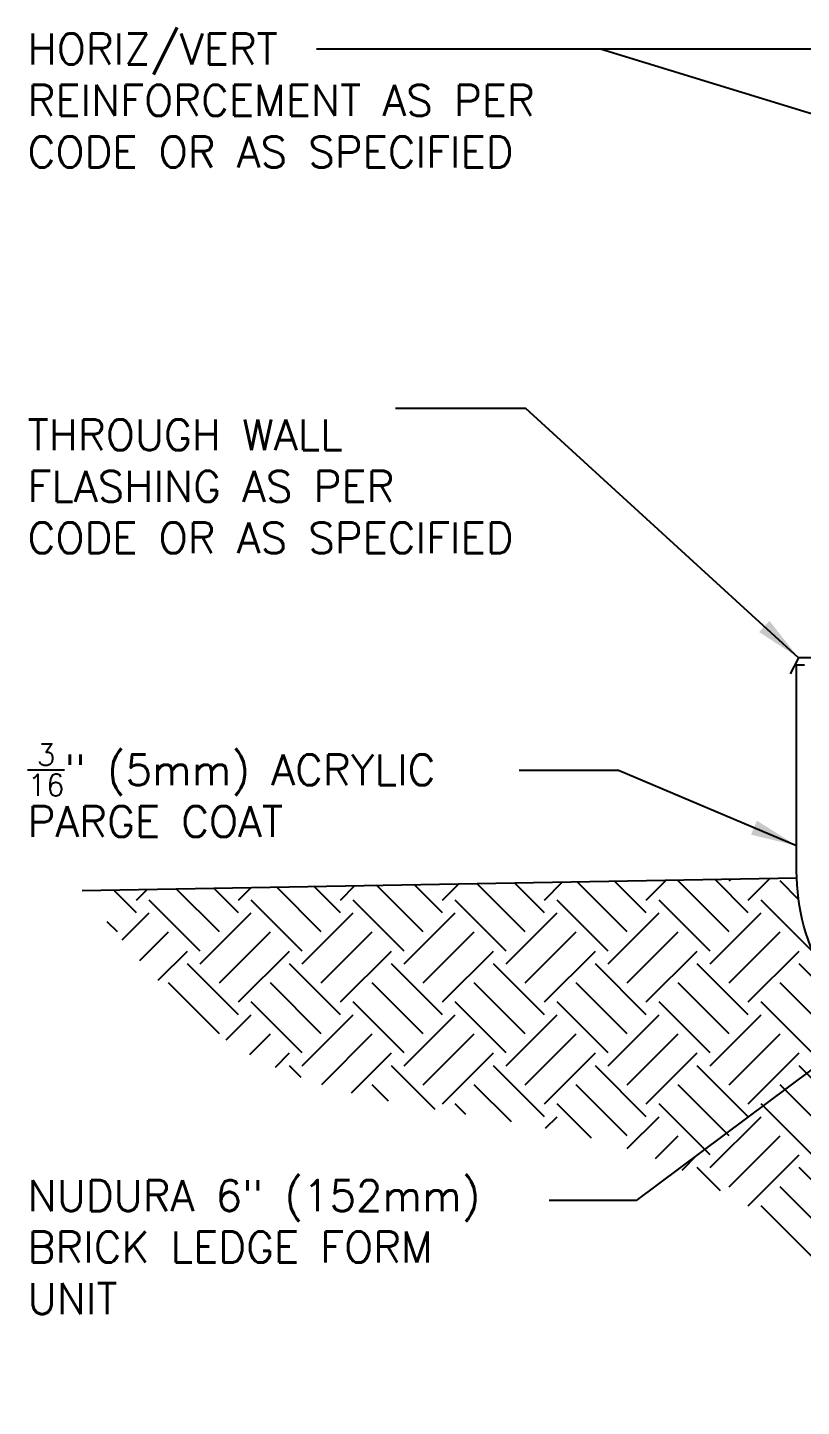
# Model space of a CAD drawing. Header units: inches. Extents: x -59.6 to -9.3, y -8.3 to 74.9.
# Drawn here: x -59.57 to -40.78, y 19.88 to 53.35 of the extents above; entities that cross this region are included whole.
import ezdxf

# ---------------------------------------------------------------- set-up
doc = ezdxf.new("R2010")
doc.units = ezdxf.units.IN
doc.header["$MEASUREMENT"] = 0
doc.linetypes.add('DASHEDX2', pattern=[1.5, 1, -0.5])
for name, color, linetype in [('HATCH', 12, 'Continuous'), ('LINE50', 5, 'Continuous'), ('LINE9', 9, 'Continuous'), ('TEXT', 4, 'Continuous')]:
    doc.layers.add(name, color=color, linetype=linetype)
doc.styles.add('DIM', font='romans.shx', dxfattribs={"width": 0.7})
doc.styles.add('ROMANS', font='romans.shx', dxfattribs={"height": 1.125})
doc.dimstyles.new('ext_12', dxfattribs={"dimscale": 12, "dimtxt": 0.09375, "dimasz": 0.09375, "dimexe": 0.09375, "dimexo": 0.0625, "dimgap": 0.0625, "dimtad": 1, "dimdec": 1, "dimzin": 3, "dimdsep": 46, "dimlunit": 4, "dimtxsty": 'DIM', "dimcen": 0.09, "dimdle": 0.09375, "dimclrt": 4, "dimadec": 0, "dimazin": 0, "dimtfac": 1, "dimtdec": 1, "dimtmove": 2, "dimatfit": 3, "dimfxl": 1, "dimfrac": 2, "dimtolj": 1, "dimtzin": 0, "dimarcsym": 0})

msp = doc.modelspace()

# ---------------------------------------------------------------- hatches: boundary and pattern name
at = {"layer": 'HATCH'}
h = msp.add_hatch(dxfattribs=at)
h.set_pattern_fill('EARTH', color=256, scale=7, angle=45, style=0)
edge = h.paths.add_edge_path()
edge.add_line((-40.894, 32.713), (-58.244, 32.41))
edge.add_spline(control_points=[(-58.244, 32.41), (-57.067, 30.938), (-53.678, 26.699), (-43.915, 27.443), (-39.214, 22.358), (-36.925, 19.882)], knot_values=[0, 0, 0, 0, 5.445163, 15.676074, 25.389883, 25.389883, 25.389883, 25.389883], degree=3, periodic=0)
edge.add_line((-36.925, 19.882), (-36.397, 19.882))
edge.add_line((-36.397, 19.882), (-36.397, 23.759))
edge.add_arc((-37.381, 23.777), 0.984, 358.9719, 382.1268)
edge.add_line((-36.469, 24.147), (-40.201, 30.287))
edge.add_arc((-35.709, 32.882), 5.188, 181.869, 210.0236, ccw=False)

# ---------------------------------------------------------------- linework, layer by layer
at = {"layer": 'LINE50'}
msp.add_line((-58.244, 32.41), (-40.894, 32.713), dxfattribs=at)
at = {"layer": 'LINE9'}
msp.add_lwpolyline([(-36.444, 42.207), (-36.444, 38.057), (-40.853, 38.057), (-41.052, 37.668)], dxfattribs=at)
at = {"layer": 'LINE9', "linetype": 'Continuous'}
msp.add_lwpolyline([(-36.397, 19.882), (-36.397, 23.759, 0.101377), (-36.469, 24.147), (-40.201, 30.287, -0.131757), (-40.897, 32.882), (-40.897, 37.882), (-40.709, 37.882)], format="xyb", dxfattribs=at)

# ---------------------------------------------------------------- texts
at = {"layer": 'TEXT', "linetype": 'DASHEDX2', "insert": (-59.565, 51.587), "char_height": 0.75, "width": 15.3273, "attachment_point": 4, "style": 'ROMANS'}
msp.add_mtext('HORIZ/VERT REINFORCEMENT AS PER CODE OR AS SPECIFIED', dxfattribs=at)
at = {"layer": 'TEXT', "char_height": 0.75, "width": 13.06096, "attachment_point": 4, "style": 'ROMANS'}
for s, insert in [('THROUGH WALL FLASHING AS PER CODE OR AS SPECIFIED', (-59.565, 42.217)), ('\\A1;{\\H0.7x;\\S3/16;}" (5mm) ACRYLIC PARGE COAT ', (-59.565, 34.836)), ('NUDURA 6" (152mm) BRICK LEDGE FORM UNIT', (-59.565, 23.75))]:
    msp.add_mtext(s, dxfattribs=dict(at, insert=insert))

# ---------------------------------------------------------------- leaders
at = {"layer": 'TEXT'}
for points in [[(-31.49, 52.832), (-51.155, 52.832), (-52.551, 52.832)], [(-30.584, 48.205), (-45.656, 52.832), (-52.551, 52.832)]]:
    msp.add_leader(points, dimstyle='ext_12', dxfattribs=at)
for points, override in [([(-40.853, 38.057), (-47.467, 44.111), (-50.634, 44.111)], {"dimgap": 0.0625, "dimtad": 0}), ([(-40.897, 33.494), (-45.221, 35.321), (-47.632, 35.321)], {"dimgap": 0.0625, "dimtad": 0}), ([(-37.944, 29.994), (-44.794, 24.88), (-46.906, 24.88)], {"dimtad": 0})]:
    msp.add_leader(points, dimstyle='ext_12', override=override, dxfattribs=at)

doc.saveas('drawing.dxf')
